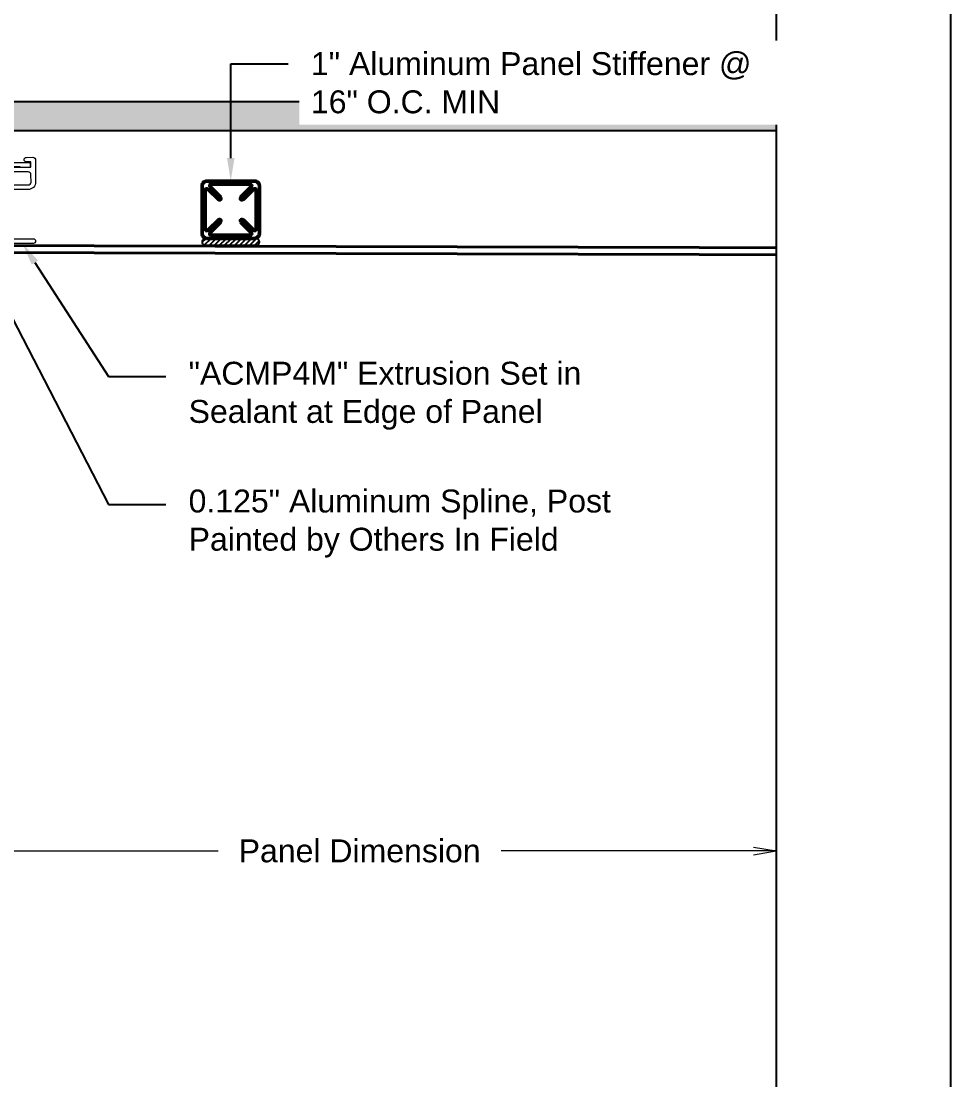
# Model space of a CAD drawing. Header units: inches. Extents: x -301 to 39679, y -468 to 370.
# Drawn here: x -3.59 to 12.64, y -348.61 to -330.13 of the extents above; entities that cross this region are included whole.
import ezdxf
from ezdxf import colors
from ezdxf.entities.mleader import LeaderData, LeaderLine
from ezdxf.enums import TextEntityAlignment as Align
from ezdxf.math import Vec2, Vec3

# ---------------------------------------------------------------- set-up
doc = ezdxf.new("R2010")
doc.units = ezdxf.units.IN
doc.header["$MEASUREMENT"] = 0
doc.linetypes.add('DASHED', pattern=[0.75, 0.5, -0.25])
doc.layers.get('Defpoints').update_dxf_attribs({"color": 3})
doc.layers.add('NSE-Border', color=156, linetype='Continuous', plot=False)
doc.layers.add('NSE-Construction', color=86, linetype='Continuous', plot=False)
for name, color, linetype, lineweight in [('NSE-Call-Outs', 51, 'Continuous', 13), ('NSE-Dimensions', 51, 'Continuous', 13), ('NSE-Furring 01', 30, 'Continuous', 18), ('NSE-Hardware', 111, 'Continuous', 25), ('NSE-Panels 01', 1, 'Continuous', 40), ('NSE-Sealant', 143, 'Continuous', 13), ('NSE-Title', 51, 'Continuous', 9)]:
    doc.layers.add(name, color=color, linetype=linetype, lineweight=lineweight)
doc.layers.add('NSE-Detail Border', color=7, linetype='Continuous')
doc.styles.add('004 - NSSM - Standard', font='arial.ttf', dxfattribs={"height": 0.4})
doc.styles.add('008 - NSSM - Standard', font='arial.ttf', dxfattribs={"height": 0.8})
doc.styles.add('3_0-0_TEXT', font='simplex.shx', dxfattribs={"width": 0.7, "height": 0.375})
doc.styles.add('Anno - NSSM - Standard', font='arial.ttf', dxfattribs={"height": 0.1})
doc.dimstyles.new('$$$FASTENER$$$', dxfattribs={"dimtxt": 0.375, "dimasz": 0, "dimexe": 0, "dimexo": 0, "dimgap": 0, "dimtad": 0, "dimtih": 1, "dimtoh": 1, "dimdec": 4, "dimzin": 3, "dimdsep": 46, "dimlunit": 4, "dimtxsty": '3_0-0_TEXT', "dimblk": 'NONE', "dimcen": 0, "dimclrd": 256, "dimclre": 256, "dimclrt": 256, "dimadec": 0, "dimazin": 0, "dimtfac": 0.375, "dimtdec": 4, "dimtofl": 0, "dimtmove": 1, "dimatfit": 3, "dimldrblk": 'NONE', "dimfxl": 1, "dimtolj": 1, "dimtzin": 0, "dimarcsym": 0})
doc.dimstyles.new('004 - NSSM - Standard$0', dxfattribs={"dimtxt": 0.4, "dimasz": 0.4, "dimexe": 0.4, "dimexo": 0.4, "dimgap": 0.4, "dimtad": 0, "dimdec": 4, "dimzin": 3, "dimdsep": 46, "dimlunit": 5, "dimtxsty": '004 - NSSM - Standard', "dimblk": 'OBLIQUE', "dimcen": 0.4, "dimclrd": 256, "dimclre": 256, "dimclrt": 256, "dimazin": 0, "dimtfac": 0.7, "dimtdec": 4, "dimtmove": 1, "dimatfit": 2, "dimfxl": 1, "dimtfill": 1, "dimtfillclr": 11, "dimfrac": 1, "dimtolj": 1, "dimtzin": 0, "dimlwd": 0, "dimlwe": 0, "dimarcsym": 0})

# ---------------------------------------------------------------- blocks, each defined once
blk = doc.blocks.new('*U282')
blk.add_wipeout([(7.4103, 1.1293), (7.4103, 0), (0, 0), (0, 11.3125), (8.1719, 11.3125), (8.1719, 0), (7.4103, 0), (7.4103, 11.2706), (0.5733, 11.2706), (0.5733, 1.1293)])
at = {"layer": 'Defpoints', "ltscale": 0.0625}
blk.add_lwpolyline([(0.5733, 1.1293), (7.4103, 1.1293), (7.4103, 11.2706), (0.5733, 11.2706)], close=True, dxfattribs=at)
at = {"layer": 'NSE-Border', "ltscale": 0.0625}
blk.add_lwpolyline([(0, 0), (8.1719, 0), (8.1719, 11.3125), (0, 11.3125)], close=True, dxfattribs=at)
at = {"layer": 'Defpoints', "style": '008 - NSSM - Standard'}
blk.add_attdef('DETAIL_NUMBER', text='', height=0.2179, dxfattribs=at).set_placement((0.625, 0.5668), align=Align.MIDDLE_CENTER)
at = {"layer": 'NSE-Title', "style": '004 - NSSM - Standard'}
for tag, p in [('DETAIL_DESCRIPTION', (1.1292, 0.6197)), ('ARCH_REF', (2.1968, 0.3884))]:
    blk.add_attdef(tag, p, '', height=0.1341, dxfattribs=at)
blk = doc.blocks.new('*U195')
h = blk.add_hatch()
h.set_pattern_fill('AR-SAND', color=256, scale=0.125)
h.set_pattern_definition([(37.5, (0, 14.88534), (-0.0078742, 0.240853), [0, -0.19, 0, -0.2125, 0, -0.203125]), (7.5, (0, 14.88534), (0.221222, 0.352768), [0, -0.1025, 0, -0.17125, 0, -0.065625]), (327.5, (-0.15375, 14.88534), (0.3892677, 0.0007074), [0, -0.0625, 0, -0.225, 0, -0.29375]), (317.5, (-0.15375, 14.88534), (0.375766, 0.1097094), [0, -0.03125, 0, -0.1475, 0, -0.16875])])
h.paths.add_polyline_path([(0, 0), (0.5, 0), (0.5, 26.885), (0, 26.885)])
blk.add_lwpolyline([(0, 0), (0.5, 0), (0.5, 26.885), (0, 26.885)], close=True)
at = {"layer": 'NSE-Construction', "insert": (0.066, 0.329), "char_height": 0.1, "attachment_point": 1, "style": 'Anno - NSSM - Standard'}
blk.add_mtext_dynamic_manual_height_columns('\\A1;{\\H0.7x;\\S1#2;\\H1.42857x;"}', width=0.38327, gutter_width=0.5, heights=[0], dxfattribs=at)
blk = doc.blocks.new('_Oblique')
at = {"color": 0, "linetype": 'ByBlock', "lineweight": -2}
blk.add_line((-0.5, -0.5), (0.5, 0.5), dxfattribs=at)
blk = doc.blocks.new('_Open')
at = {"color": 0, "linetype": 'ByBlock', "lineweight": -2}
for p, q in [((-1, 0.167), (0, 0)), ((-1, -0.167), (0, 0)), ((0, 0), (-1, 0))]:
    blk.add_line(p, q, dxfattribs=at)
blk = doc.blocks.new('*D55')
at = {"layer": 'Defpoints', "color": 0, "transparency": 16777216}
for p in [(-4.559, -334.169), (9.591, -335.206), (9.591, -344.614)]:
    blk.add_point(p, dxfattribs=at)
at = {"layer": 'NSE-Dimensions', "lineweight": 0, "transparency": 16777216}
for p, q in [((-4.559, -334.569), (-4.559, -345.014)), ((-4.559, -344.614), (-0.155, -344.614)), ((9.191, -344.614), (4.787, -344.614))]:
    blk.add_line(p, q, dxfattribs=at)
at = {"layer": 'NSE-Dimensions', "lineweight": 0, "transparency": 16777216, "xscale": 0.4, "yscale": 0.4, "zscale": 0.4, "rotation": 180}
blk.add_blockref('_Oblique', (-4.559, -344.614), dxfattribs=at)
at = {"layer": 'NSE-Dimensions', "lineweight": 0, "transparency": 16777216, "xscale": 0.4, "yscale": 0.4, "zscale": 0.4}
blk.add_blockref('_Open', (9.591, -344.614), dxfattribs=at)
at = {"layer": 'NSE-Dimensions', "transparency": 16777216, "insert": (2.316, -344.614), "char_height": 0.4, "attachment_point": 5, "style": '004 - NSSM - Standard', "bg_fill": 3, "box_fill_scale": 1.25, "bg_fill_color": 256, "bg_fill_true_color": 13158600, "bg_fill_transparency": 0}
blk.add_mtext('\\A1;Panel Dimension', dxfattribs=at)
blk = doc.blocks.new('_None')
blk = doc.blocks.new('*U110')
at = {"linetype": 'Continuous'}
blk.add_lwpolyline([(0.642, -1.543), (0.77, -1.543, 0.414214), (0.9, -1.413), (0.9, -1.041, -0.414214), (1, -0.941), (1.109, -0.941, 0.414214), (1.205, -0.845), (1.205, -0.616, -0.414214), (1.255, -0.566), (1.71, -0.566, -0.414214), (1.76, -0.616), (1.76, -1.503, 1), (1.84, -1.503), (1.84, -1.121, 0.302776), (1.827, -1.103, -0.666667), (1.827, -1.08, 0.666667), (1.827, -1.043, -0.666667), (1.827, -1.02, 0.666667), (1.827, -0.983, -0.666667), (1.827, -0.96, 0.666667), (1.827, -0.923, -0.666667), (1.827, -0.9, 0.666667), (1.827, -0.863, -0.666667), (1.827, -0.84, 0.666667), (1.827, -0.803, -0.666667), (1.827, -0.78, 0.666667), (1.827, -0.743, -0.666667), (1.827, -0.72, 0.302776), (1.84, -0.701), (1.84, -0.539, 0.198912), (1.835, -0.528), (1.797, -0.491, 0.198912), (1.786, -0.486), (1.654, -0.486, 0.302776), (1.636, -0.498, -0.666667), (1.612, -0.498, 0.666667), (1.576, -0.498, -0.666667), (1.552, -0.498, 0.666667), (1.516, -0.498, -0.666667), (1.492, -0.498, 0.666667), (1.456, -0.498, -0.666667), (1.432, -0.498, 0.666667), (1.396, -0.498, -0.666667), (1.372, -0.498, 0.666667), (1.336, -0.498, -0.666667), (1.312, -0.498, 0.666667), (1.276, -0.498, -0.666667), (1.252, -0.498, 0.666667), (1.216, -0.498, -0.666667), (1.192, -0.498, 0.302776), (1.174, -0.486), (1.141, -0.486, 0.414214), (1.125, -0.502), (1.125, -0.845, -0.414214), (1.109, -0.861), (0.948, -0.861, -0.414214), (0.932, -0.845), (0.932, -0.58, 0.045635), (0.931, -0.577), (0.917, -0.5, 0.832406), (0.883, -0.5), (0.82, -0.843, 0.045635), (0.82, -0.845), (0.82, -1.413, -0.414214), (0.77, -1.463), (0.642, -1.463, -0.414214), (0.592, -1.413), (0.592, -0.861, 0.01996), (0.592, -0.86), (0.581, -0.719, 0.391021), (0.531, -0.673), (0.354, -0.673, 0.414214), (0.338, -0.689), (0.338, -0.849, 1), (0.418, -0.849), (0.418, -0.769, -0.414214), (0.434, -0.753), (0.496, -0.753, -0.414214), (0.512, -0.769), (0.512, -1.086, 0.262938), (0.52, -1.1, -0.564932), (0.52, -1.125, 0.262938), (0.512, -1.139), (0.512, -1.447, -0.414214), (0.496, -1.463), (0.434, -1.463, -0.414214), (0.418, -1.447), (0.418, -1.383, 1), (0.338, -1.383), (0.338, -1.493, 0.414214), (0.388, -1.543), (0.706, -1.543)], format="xyb", dxfattribs=at)
at = {"linetype": 'DASHED', "lineweight": 0, "transparency": 16777216}
blk.add_lwpolyline([(0.496, -0.772), (0.496, -1.452), (0.434, -1.452), (0.434, -0.772)], close=True, dxfattribs=at)
blk = doc.blocks.new('*U287')
at = {"layer": 'NSE-Sealant', "linetype": 'ByBlock', "lineweight": -2}
h = blk.add_hatch(dxfattribs=at)
h.set_pattern_fill('ANSI31', color=0, scale=0.5)
h.set_pattern_definition([(45, (-0.80175, 0.5), (-0.0441942, 0.0441942), [])])
edge = h.paths.add_edge_path()
edge.add_arc((0.874, 0.062), 0.0625, 269.4022, 450.5978)
edge.add_line((0.873, 0.125), (0, 0.125))
edge.add_arc((-0.001, 0.062), 0.0625, 89.4022, 270.5978)
edge.add_line((0, 0), (0.873, 0))
at = {"layer": 'NSE-Sealant', "color": 0, "linetype": 'ByBlock', "lineweight": -2}
for p, q in [((0, 0.125), (0.873, 0.125)), ((0.873, 0), (0, 0))]:
    blk.add_line(p, q, dxfattribs=at)
for centre, start, end in [((-0.001, 0.062), 89.4022, 270.5978), ((0.874, 0.062), 269.4022, 90.5978)]:
    blk.add_arc(centre, 0.0625, start, end, dxfattribs=at)
blk = doc.blocks.new('NorthClad Tube Stiffener')
at = {"lineweight": 50}
for points in [[(-0.417, 0.125, -0.414214), (-0.5, 0.208), (-0.5, 1.042, -0.414214), (-0.417, 1.125), (0.417, 1.125, -0.414214), (0.5, 1.042), (0.5, 0.208, -0.414214), (0.417, 0.125)], [(0.177, 0.409), (0.359, 0.227, -0.668179), (0.34, 0.18), (-0.34, 0.18, -0.668179), (-0.359, 0.227), (-0.177, 0.409, 1), (-0.216, 0.448), (-0.398, 0.266, -0.668179), (-0.445, 0.285), (-0.445, 0.965, -0.668179), (-0.398, 0.984), (-0.216, 0.802, 1), (-0.177, 0.841), (-0.359, 1.023, -0.668179), (-0.34, 1.07), (0.34, 1.07, -0.668179), (0.359, 1.023), (0.177, 0.841, 1), (0.216, 0.802), (0.398, 0.984, -0.668179), (0.445, 0.965), (0.445, 0.285, -0.668179), (0.398, 0.266), (0.216, 0.448, 1)]]:
    blk.add_lwpolyline(points, format="xyb", close=True, dxfattribs=at)
at = {"rotation": 180}
blk.add_blockref('*U287', (0.437, 0.125), dxfattribs=at)
blk = doc.blocks.new('*U30')
blk.add_lwpolyline([(0.035, -0.125), (0.035, 0.125), (0.052, 0.125), (0.052, -0.125)], close=True)
for points in [[(0.052, 0.11), (0.136, 0.05), (0.5, 0.05), (0.552, 0), (0.5, -0.05), (0.136, -0.05), (0.052, -0.11), (0.052, 0.11)], [(0.5, 0.05), (0.402, 0.029), (0.373, 0), (0.402, -0.029), (0.5, -0.05)], [(0.402, 0.029), (0.552, 0)]]:
    blk.add_leader(points, dimstyle='$$$FASTENER$$$')
at = {"has_arrowhead": 0}
for points in [[(0.143, 0.05), (0.148, 0.069), (0.184, -0.063), (0.187, -0.051)], [(0.175, 0.05), (0.18, 0.069), (0.215, -0.063), (0.218, -0.051)], [(0.206, 0.05), (0.211, 0.069), (0.246, -0.063), (0.25, -0.051)], [(0.237, 0.05), (0.242, 0.069), (0.278, -0.063), (0.281, -0.051)], [(0.268, 0.05), (0.273, 0.069), (0.309, -0.063), (0.312, -0.051)], [(0.3, 0.05), (0.305, 0.069), (0.34, -0.063), (0.343, -0.051)], [(0.331, 0.05), (0.336, 0.069), (0.371, -0.063), (0.375, -0.051)], [(0.362, 0.05), (0.367, 0.069), (0.403, -0.063), (0.406, -0.051)], [(0.136, 0), (0.153, -0.063), (0.156, -0.051)]]:
    blk.add_leader(points, dimstyle='$$$FASTENER$$$', dxfattribs=at)
blk = doc.blocks.new('*U192')
blk.add_lwpolyline([(14.914, -0.125), (0.125, -0.125), (0.125, -0.876), (0, -0.876), (0, -0.125, -0.414214), (0.125, 0), (14.914, 0, -0.414214), (15.039, -0.125)], format="xyb")
blk.add_lwpolyline([(14.914, -0.125), (14.914, -0.876), (15.039, -0.875), (15.039, -0.125)])
at = {"layer": 'Defpoints'}
for p, q in [((0, 0), (0.185, -0.185)), ((15.039, 0), (14.854, -0.185)), ((0.125, -0.876), (0.178, -0.876)), ((14.914, -0.876), (14.861, -0.876))]:
    blk.add_line(p, q, dxfattribs=at)
for points in [[(0.125, 0), (0, 0), (0, -0.125)], [(14.914, 0), (15.039, 0), (15.039, -0.125)]]:
    blk.add_lwpolyline(points, dxfattribs=at)
at = {"layer": 'NSE-Hardware', "xscale": -1, "rotation": 180}
blk.add_blockref('*U30', (-0.035, -0.501), dxfattribs=at)
at = {"layer": 'NSE-Hardware', "xscale": -1}
blk.add_blockref('*U30', (15.074, -0.501), dxfattribs=at)

msp = doc.modelspace()

# ---------------------------------------------------------------- block references
at = {"layer": 'NSE-Construction', "rotation": 270}
msp.add_blockref('*U195', (-16.56595, -331.53556), dxfattribs=at)
at = {"layer": 'NSE-Panels 01', "xscale": -1, "rotation": 179.8454673758199}
msp.add_blockref('*U192', (-4.55964, -334.16794), dxfattribs=at)

# ---------------------------------------------------------------- next in the draw order: leaders
at = {"layer": 'NSE-Call-Outs'}
ml = msp.add_multileader_mtext('Standard', dxfattribs=at)
ml.set_content('"ACMP4M" Extrusion Set in Sealant at Edge of Panel', color=256, style='004 - NSSM - Standard')
ml.set_leader_properties(color=256)
ml.build(insert=Vec2(0, 0))
ml.multileader.update_dxf_attribs({"dogleg_length": 1, "arrow_head_size": 0.4})
ctx = ml.context
ctx.base_point, ctx.char_height, ctx.arrow_head_size, ctx.landing_gap_size, ctx.plane_origin = Vec3(-1.06972, -336.33212), 0.4, 0.4, 0.4, Vec3(-19.07741, -318.70325)
notes = []
notes.append((ctx, [(0, (1, 1, 0), (-2.06972, -336.33212), (1, 0), 1, [(0, [(-3.57074, -334.00567)], 0, [])])]))
ctx.mtext.insert, ctx.mtext.width, ctx.mtext.flow_direction = Vec3(-0.66972, -336.07332), 8, 5
ctx.mtext.has_bg_fill, ctx.mtext.bg_color, ctx.mtext.bg_scale_factor, ctx.mtext.bg_transparency, ctx.mtext.use_window_bg_color = 1, -1027028792, 1.5, 0, 1
for ctx, leaders in notes:
    for number, flags, end, landing, length, lines in leaders:
        leader = LeaderData()
        leader.index, (leader.has_last_leader_line, leader.has_dogleg_vector, leader.attachment_direction) = number, flags
        leader.last_leader_point, leader.dogleg_vector, leader.dogleg_length = Vec3(end), Vec3(landing), length
        for number, points, colour, breaks in lines:
            line = LeaderLine()
            line.index, line.vertices, line.color, line.breaks = number, Vec3.list(points), colors.encode_raw_color(colour), breaks
            leader.lines.append(line)
        ctx.leaders.append(leader)

# ---------------------------------------------------------------- next in the draw order: block references
at = {"layer": 'NSE-Furring 01', "xscale": -1, "rotation": 90.06503110559555}
msp.add_blockref('*U110', (-4.88532, -332.16765), dxfattribs=at)

# ---------------------------------------------------------------- next in the draw order: dimensions: what is measured, and where the dimension line sits
at = {"layer": 'NSE-Dimensions'}
dim = msp.add_linear_dim(base=(9.591, -344.61433), p1=(-4.55893, -334.16865), p2=(9.591, -335.20617), text='Panel Dimension', dimstyle='004 - NSSM - Standard$0', override={"dimpost": '"', "dimblk1": 'Oblique', "dimblk2": 'Open', "dimsah": 1, "dimse2": 1, "dimsd2": 0}, dxfattribs=at)
dim.commit()
dim.dimension.update_dxf_attribs({"geometry": '*D55', "text_midpoint": (2.31604, -344.61433)})

# ---------------------------------------------------------------- next in the draw order: block references
at = {"layer": 'NSE-Detail Border', "xscale": 4, "yscale": 4, "zscale": 4}
msp.add_blockref('*U282', (-20.05002, -359.75), dxfattribs=at)

# ---------------------------------------------------------------- next in the draw order: leaders
at = {"layer": 'NSE-Call-Outs'}
ml = msp.add_multileader_mtext('Standard', dxfattribs=at)
ml.set_content('1" Aluminum Panel Stiffener @ 16" O.C. MIN', color=256, style='004 - NSSM - Standard')
ml.set_leader_properties(color=256)
ml.build(insert=Vec2(0, 0))
ml.multileader.update_dxf_attribs({"dogleg_length": 1, "arrow_head_size": 0.4})
ctx = ml.context
ctx.base_point, ctx.char_height, ctx.arrow_head_size, ctx.landing_gap_size, ctx.plane_origin = Vec3(1.0657, -330.87134), 0.4, 0.4, 0.4, Vec3(0.0657, -332.91828)
notes = []
notes.append((ctx, [(0, (1, 1, 0), (0.0657, -330.87134), (1, 0), 1, [(0, [(0.0657, -332.91828)], 0, [])])]))
ctx.mtext.insert, ctx.mtext.width, ctx.mtext.flow_direction = Vec3(1.4657, -330.66793), 8, 5
ctx.mtext.has_bg_fill, ctx.mtext.bg_color, ctx.mtext.bg_scale_factor, ctx.mtext.bg_transparency, ctx.mtext.use_window_bg_color = 1, -1027028792, 1.5, 0, 1
ml = msp.add_multileader_mtext('Standard', dxfattribs=at)
ml.set_content('0.125" Aluminum Spline, Post Painted by Others In Field', color=256, style='004 - NSSM - Standard')
ml.set_leader_properties(color=256)
ml.build(insert=Vec2(0, 0))
ml.multileader.update_dxf_attribs({"dogleg_length": 1, "arrow_head_size": 0.4})
ctx = ml.context
ctx.base_point, ctx.char_height, ctx.arrow_head_size, ctx.landing_gap_size, ctx.plane_origin = Vec3(-1.06972, -338.56292), 0.4, 0.4, 0.4, Vec3(-19.07741, -320.93406)
notes.append((ctx, [(0, (1, 1, 0), (-2.06972, -338.56292), (1, 0), 1, [(0, [(-4.80996, -333.25873)], 0, [])])]))
ctx.mtext.insert, ctx.mtext.width, ctx.mtext.flow_direction = Vec3(-0.66972, -338.30412), 8, 5
ctx.mtext.has_bg_fill, ctx.mtext.bg_color, ctx.mtext.bg_scale_factor, ctx.mtext.bg_transparency, ctx.mtext.use_window_bg_color = 1, -1027028792, 1.5, 0, 1
for ctx, leaders in notes:
    for number, flags, end, landing, length, lines in leaders:
        leader = LeaderData()
        leader.index, (leader.has_last_leader_line, leader.has_dogleg_vector, leader.attachment_direction) = number, flags
        leader.last_leader_point, leader.dogleg_vector, leader.dogleg_length = Vec3(end), Vec3(landing), length
        for number, points, colour, breaks in lines:
            line = LeaderLine()
            line.index, line.vertices, line.color, line.breaks = number, Vec3.list(points), colors.encode_raw_color(colour), breaks
            leader.lines.append(line)
        ctx.leaders.append(leader)

# ---------------------------------------------------------------- next in the draw order: block references
at = {"layer": 'NSE-Hardware'}
msp.add_blockref('NorthClad Tube Stiffener', (0.0657, -334.04328), dxfattribs=at)

doc.saveas('drawing.dxf')
